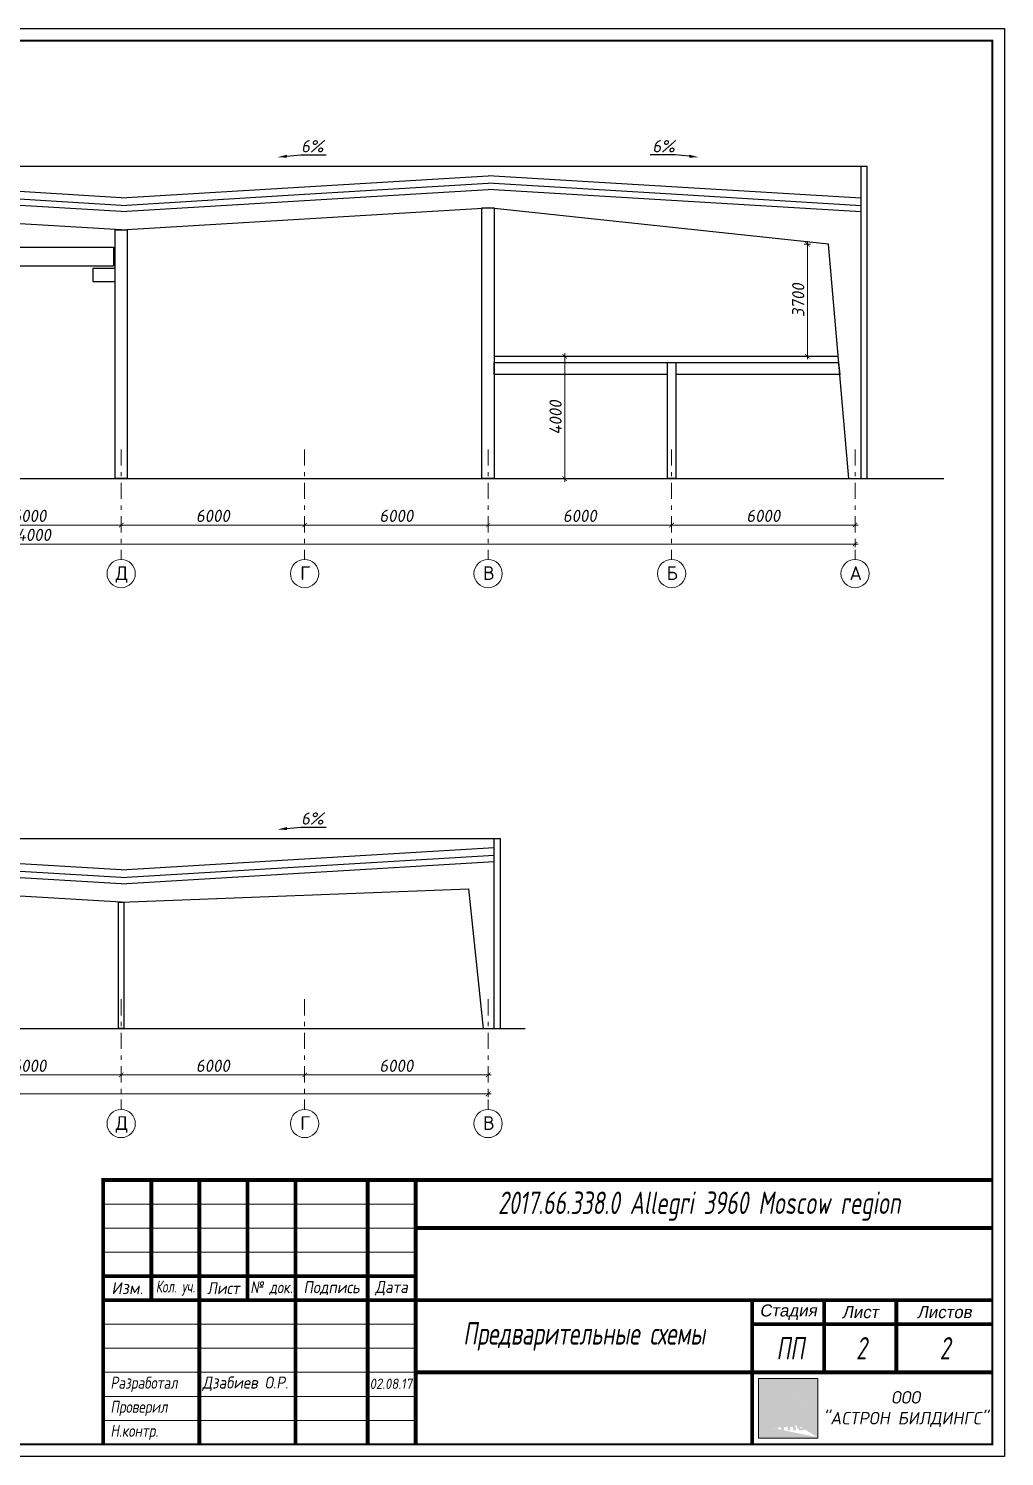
# Model space of a CAD drawing. Header units: millimetres. Extents: x -2648 to 2168491, y -277796 to 297800.
# Drawn here: x 42605 to 74519, y -277796 to -231113 of the extents above; entities that cross this region are included whole.
import ezdxf
from ezdxf import colors
from ezdxf.entities.mleader import LeaderData, LeaderLine
from ezdxf.enums import TextEntityAlignment as Align
from ezdxf.math import Vec2, Vec3

# ---------------------------------------------------------------- set-up
doc = ezdxf.new("R2010")
doc.units = ezdxf.units.MM
doc.linetypes.add('Штрихштриховая', pattern=[1093.611073, 529.166651, -211.666656, 141.111112, -211.666656])
doc.layers.get('0').update_dxf_attribs({"lineweight": 0})
doc.layers.get('Defpoints').update_dxf_attribs({"color": 252})
doc.layers.add('Axes', color=1, linetype='Continuous')
doc.layers.add('Dimension', color=162, linetype='Continuous', lineweight=25)
doc.layers.add('я_12', color=1, linetype='Continuous', lineweight=20)
doc.styles.add('Лена', font='isocpeur.ttf', dxfattribs={"oblique": 10})
doc.dimstyles.new('S-100', dxfattribs={"dimscale": 100, "dimtxt": 1, "dimasz": 1.5, "dimexe": 1, "dimexo": 1, "dimgap": 1, "dimtad": 1, "dimdec": 0, "dimzin": 0, "dimdsep": 46, "dimtxsty": 'Лена', "dimblk": 'ARCHTICK', "dimcen": 2, "dimdle": 1, "dimclrd": 256, "dimclre": 256, "dimclrt": 256, "dimadec": 0, "dimazin": 0, "dimtfac": 1, "dimtdec": 0, "dimtmove": 1, "dimatfit": 2, "dimfxl": 1, "dimtolj": 1, "dimtzin": 0, "dimlwd": 20, "dimlwe": 20, "dimarcsym": 0})

# ---------------------------------------------------------------- blocks, each defined once
blk = doc.blocks.new('_ArchTick')
at = {"color": 0, "linetype": 'ByBlock', "const_width": 0.15}
blk.add_lwpolyline([(-0.5, -0.5), (0.5, 0.5)], dxfattribs=at)
blk = doc.blocks.new('*D285')
at = {"layer": 'Defpoints', "color": 0, "lineweight": -2, "ltscale": 100, "transparency": 16777216}
for p in [(63634, -247166), (69634, -246976), (69634, -247345)]:
    blk.add_point(p, dxfattribs=at)
at = {"layer": 'Dimension', "lineweight": 20, "ltscale": 100, "transparency": 16777216}
for p, q in [((63534, -247345), (69734, -247345)), ((63634, -247266), (63634, -247445)), ((69634, -247245), (69634, -247445))]:
    blk.add_line(p, q, dxfattribs=at)
at = {"layer": 'Dimension', "lineweight": 20, "ltscale": 100, "transparency": 16777216, "xscale": 150, "yscale": 150, "zscale": 150, "rotation": 180}
blk.add_blockref('_ArchTick', (63634, -247345), dxfattribs=at)
at = {"layer": 'Dimension', "lineweight": 20, "ltscale": 100, "transparency": 16777216, "xscale": 150, "yscale": 150, "zscale": 150}
blk.add_blockref('_ArchTick', (69634, -247345), dxfattribs=at)
at = {"layer": 'Dimension', "lineweight": -2, "ltscale": 100, "transparency": 16777216, "insert": (66634, -247045), "char_height": 400, "attachment_point": 5, "style": 'Лена'}
blk.add_mtext('\\A1;6000', dxfattribs=at)
blk = doc.blocks.new('*D286')
at = {"layer": 'Defpoints', "color": 0, "lineweight": -2, "ltscale": 100, "transparency": 16777216}
for p in [(15634, -247788), (69634, -247597), (69634, -247966)]:
    blk.add_point(p, dxfattribs=at)
at = {"layer": 'Dimension', "lineweight": 20, "ltscale": 100, "transparency": 16777216}
for p, q in [((15634, -247888), (15634, -248066)), ((69634, -247866), (69634, -248066)), ((15534, -247966), (69734, -247966))]:
    blk.add_line(p, q, dxfattribs=at)
at = {"layer": 'Dimension', "lineweight": 20, "ltscale": 100, "transparency": 16777216, "xscale": 150, "yscale": 150, "zscale": 150, "rotation": 180}
blk.add_blockref('_ArchTick', (15634, -247966), dxfattribs=at)
at = {"layer": 'Dimension', "lineweight": 20, "ltscale": 100, "transparency": 16777216, "xscale": 150, "yscale": 150, "zscale": 150}
blk.add_blockref('_ArchTick', (69634, -247966), dxfattribs=at)
at = {"layer": 'Dimension', "lineweight": -2, "ltscale": 100, "transparency": 16777216, "insert": (42634, -247666), "char_height": 400, "attachment_point": 5, "style": 'Лена'}
blk.add_mtext('\\A1;54000', dxfattribs=at)
blk = doc.blocks.new('*D287')
at = {"layer": 'Defpoints', "color": 0, "lineweight": -2, "ltscale": 100, "transparency": 16777216}
for p in [(57634, -247166), (63634, -246976), (63634, -247345)]:
    blk.add_point(p, dxfattribs=at)
at = {"layer": 'Dimension', "lineweight": 20, "ltscale": 100, "transparency": 16777216}
for p, q in [((57534, -247345), (63734, -247345)), ((57634, -247266), (57634, -247445)), ((63634, -247245), (63634, -247445))]:
    blk.add_line(p, q, dxfattribs=at)
at = {"layer": 'Dimension', "lineweight": 20, "ltscale": 100, "transparency": 16777216, "xscale": 150, "yscale": 150, "zscale": 150, "rotation": 180}
blk.add_blockref('_ArchTick', (57634, -247345), dxfattribs=at)
at = {"layer": 'Dimension', "lineweight": 20, "ltscale": 100, "transparency": 16777216, "xscale": 150, "yscale": 150, "zscale": 150}
blk.add_blockref('_ArchTick', (63634, -247345), dxfattribs=at)
at = {"layer": 'Dimension', "lineweight": -2, "ltscale": 100, "transparency": 16777216, "insert": (60634, -247045), "char_height": 400, "attachment_point": 5, "style": 'Лена'}
blk.add_mtext('\\A1;6000', dxfattribs=at)
blk = doc.blocks.new('*D288')
at = {"layer": 'Defpoints', "color": 0, "lineweight": -2, "ltscale": 100, "transparency": 16777216}
for p in [(51634, -247166), (57634, -246976), (57634, -247345)]:
    blk.add_point(p, dxfattribs=at)
at = {"layer": 'Dimension', "lineweight": 20, "ltscale": 100, "transparency": 16777216}
for p, q in [((51534, -247345), (57734, -247345)), ((51634, -247266), (51634, -247445)), ((57634, -247245), (57634, -247445))]:
    blk.add_line(p, q, dxfattribs=at)
at = {"layer": 'Dimension', "lineweight": 20, "ltscale": 100, "transparency": 16777216, "xscale": 150, "yscale": 150, "zscale": 150, "rotation": 180}
blk.add_blockref('_ArchTick', (51634, -247345), dxfattribs=at)
at = {"layer": 'Dimension', "lineweight": 20, "ltscale": 100, "transparency": 16777216, "xscale": 150, "yscale": 150, "zscale": 150}
blk.add_blockref('_ArchTick', (57634, -247345), dxfattribs=at)
at = {"layer": 'Dimension', "lineweight": -2, "ltscale": 100, "transparency": 16777216, "insert": (54634, -247045), "char_height": 400, "attachment_point": 5, "style": 'Лена'}
blk.add_mtext('\\A1;6000', dxfattribs=at)
blk = doc.blocks.new('*D289')
at = {"layer": 'Defpoints', "color": 0, "lineweight": -2, "ltscale": 100, "transparency": 16777216}
for p in [(45634, -247166), (51634, -246976), (51634, -247345)]:
    blk.add_point(p, dxfattribs=at)
at = {"layer": 'Dimension', "lineweight": 20, "ltscale": 100, "transparency": 16777216}
for p, q in [((45534, -247345), (51734, -247345)), ((45634, -247266), (45634, -247445)), ((51634, -247245), (51634, -247445))]:
    blk.add_line(p, q, dxfattribs=at)
at = {"layer": 'Dimension', "lineweight": 20, "ltscale": 100, "transparency": 16777216, "xscale": 150, "yscale": 150, "zscale": 150, "rotation": 180}
blk.add_blockref('_ArchTick', (45634, -247345), dxfattribs=at)
at = {"layer": 'Dimension', "lineweight": 20, "ltscale": 100, "transparency": 16777216, "xscale": 150, "yscale": 150, "zscale": 150}
blk.add_blockref('_ArchTick', (51634, -247345), dxfattribs=at)
at = {"layer": 'Dimension', "lineweight": -2, "ltscale": 100, "transparency": 16777216, "insert": (48634, -247045), "char_height": 400, "attachment_point": 5, "style": 'Лена'}
blk.add_mtext('\\A1;6000', dxfattribs=at)
blk = doc.blocks.new('*D290')
at = {"layer": 'Defpoints', "color": 0, "lineweight": -2, "ltscale": 100, "transparency": 16777216}
for p in [(39634, -247166), (45634, -246976), (45634, -247345)]:
    blk.add_point(p, dxfattribs=at)
at = {"layer": 'Dimension', "lineweight": 20, "ltscale": 100, "transparency": 16777216}
for p, q in [((39534, -247345), (45734, -247345)), ((39634, -247266), (39634, -247445)), ((45634, -247245), (45634, -247445))]:
    blk.add_line(p, q, dxfattribs=at)
at = {"layer": 'Dimension', "lineweight": 20, "ltscale": 100, "transparency": 16777216, "xscale": 150, "yscale": 150, "zscale": 150, "rotation": 180}
blk.add_blockref('_ArchTick', (39634, -247345), dxfattribs=at)
at = {"layer": 'Dimension', "lineweight": 20, "ltscale": 100, "transparency": 16777216, "xscale": 150, "yscale": 150, "zscale": 150}
blk.add_blockref('_ArchTick', (45634, -247345), dxfattribs=at)
at = {"layer": 'Dimension', "lineweight": -2, "ltscale": 100, "transparency": 16777216, "insert": (42634, -247045), "char_height": 400, "attachment_point": 5, "style": 'Лена'}
blk.add_mtext('\\A1;6000', dxfattribs=at)
blk = doc.blocks.new('*D306')
at = {"layer": 'Defpoints', "color": 0, "lineweight": -2, "ltscale": 100, "transparency": 16777216}
for p in [(60519, -241827), (60140, -245827), (60519, -245827)]:
    blk.add_point(p, dxfattribs=at)
at = {"layer": 'Dimension', "lineweight": 20, "ltscale": 100, "transparency": 16777216}
for p, q in [((60140, -241727), (60140, -245927)), ((60240, -241827), (60040, -241827)), ((60240, -245827), (60040, -245827))]:
    blk.add_line(p, q, dxfattribs=at)
at = {"layer": 'Dimension', "lineweight": 20, "ltscale": 100, "transparency": 16777216, "xscale": 150, "yscale": 150, "zscale": 150}
for p, rotation in [((60140, -241827), 90), ((60140, -245827), 270)]:
    blk.add_blockref('_ArchTick', p, dxfattribs=dict(at, rotation=rotation))
at = {"layer": 'Dimension', "lineweight": -2, "ltscale": 100, "transparency": 16777216, "insert": (59840, -243827), "char_height": 400, "attachment_point": 5, "rotation": 90, "style": 'Лена'}
blk.add_mtext('\\A1;4000', dxfattribs=at)
blk = doc.blocks.new('*D307')
at = {"layer": 'Defpoints', "color": 0, "lineweight": -2, "ltscale": 100, "transparency": 16777216}
for p in [(68769, -238160), (68075, -241827), (68769, -241827)]:
    blk.add_point(p, dxfattribs=at)
at = {"layer": 'Dimension', "lineweight": 20, "ltscale": 100, "transparency": 16777216}
for p, q in [((68075, -238060), (68075, -241927)), ((68175, -238160), (67975, -238160)), ((68175, -241827), (67975, -241827))]:
    blk.add_line(p, q, dxfattribs=at)
at = {"layer": 'Dimension', "lineweight": 20, "ltscale": 100, "transparency": 16777216, "xscale": 150, "yscale": 150, "zscale": 150}
for p, rotation in [((68075, -238160), 90), ((68075, -241827), 270)]:
    blk.add_blockref('_ArchTick', p, dxfattribs=dict(at, rotation=rotation))
at = {"layer": 'Dimension', "lineweight": -2, "ltscale": 100, "transparency": 16777216, "insert": (67775, -239994), "char_height": 400, "attachment_point": 5, "rotation": 90, "style": 'Лена'}
blk.add_mtext('\\A1;3700', dxfattribs=at)
blk = doc.blocks.new('*D308')
at = {"layer": 'Defpoints', "color": 0, "lineweight": -2, "ltscale": 100, "transparency": 16777216}
for p in [(57634, -265577), (15634, -265768), (57634, -265946)]:
    blk.add_point(p, dxfattribs=at)
at = {"layer": 'Dimension', "lineweight": 20, "ltscale": 100, "transparency": 16777216}
for p, q in [((15534, -265946), (57734, -265946)), ((15634, -265868), (15634, -266046)), ((57634, -265846), (57634, -266046))]:
    blk.add_line(p, q, dxfattribs=at)
at = {"layer": 'Dimension', "lineweight": 20, "ltscale": 100, "transparency": 16777216, "xscale": 150, "yscale": 150, "zscale": 150, "rotation": 180}
blk.add_blockref('_ArchTick', (15634, -265946), dxfattribs=at)
at = {"layer": 'Dimension', "lineweight": 20, "ltscale": 100, "transparency": 16777216, "xscale": 150, "yscale": 150, "zscale": 150}
blk.add_blockref('_ArchTick', (57634, -265946), dxfattribs=at)
at = {"layer": 'Dimension', "lineweight": -2, "ltscale": 100, "transparency": 16777216, "insert": (36634, -265646), "char_height": 400, "attachment_point": 5, "style": 'Лена'}
blk.add_mtext('\\A1;42000', dxfattribs=at)
blk = doc.blocks.new('*D309')
at = {"layer": 'Defpoints', "color": 0, "lineweight": -2, "ltscale": 100, "transparency": 16777216}
for p in [(51634, -265146), (57634, -264956), (57634, -265324)]:
    blk.add_point(p, dxfattribs=at)
at = {"layer": 'Dimension', "lineweight": 20, "ltscale": 100, "transparency": 16777216}
for p, q in [((51534, -265324), (57734, -265324)), ((51634, -265246), (51634, -265424)), ((57634, -265224), (57634, -265424))]:
    blk.add_line(p, q, dxfattribs=at)
at = {"layer": 'Dimension', "lineweight": 20, "ltscale": 100, "transparency": 16777216, "xscale": 150, "yscale": 150, "zscale": 150, "rotation": 180}
blk.add_blockref('_ArchTick', (51634, -265324), dxfattribs=at)
at = {"layer": 'Dimension', "lineweight": 20, "ltscale": 100, "transparency": 16777216, "xscale": 150, "yscale": 150, "zscale": 150}
blk.add_blockref('_ArchTick', (57634, -265324), dxfattribs=at)
at = {"layer": 'Dimension', "lineweight": -2, "ltscale": 100, "transparency": 16777216, "insert": (54634, -265024), "char_height": 400, "attachment_point": 5, "style": 'Лена'}
blk.add_mtext('\\A1;6000', dxfattribs=at)
blk = doc.blocks.new('*D310')
at = {"layer": 'Defpoints', "color": 0, "lineweight": -2, "ltscale": 100, "transparency": 16777216}
for p in [(45634, -265146), (51634, -264956), (51634, -265324)]:
    blk.add_point(p, dxfattribs=at)
at = {"layer": 'Dimension', "lineweight": 20, "ltscale": 100, "transparency": 16777216}
for p, q in [((45534, -265324), (51734, -265324)), ((45634, -265246), (45634, -265424)), ((51634, -265224), (51634, -265424))]:
    blk.add_line(p, q, dxfattribs=at)
at = {"layer": 'Dimension', "lineweight": 20, "ltscale": 100, "transparency": 16777216, "xscale": 150, "yscale": 150, "zscale": 150, "rotation": 180}
blk.add_blockref('_ArchTick', (45634, -265324), dxfattribs=at)
at = {"layer": 'Dimension', "lineweight": 20, "ltscale": 100, "transparency": 16777216, "xscale": 150, "yscale": 150, "zscale": 150}
blk.add_blockref('_ArchTick', (51634, -265324), dxfattribs=at)
at = {"layer": 'Dimension', "lineweight": -2, "ltscale": 100, "transparency": 16777216, "insert": (48634, -265024), "char_height": 400, "attachment_point": 5, "style": 'Лена'}
blk.add_mtext('\\A1;6000', dxfattribs=at)
blk = doc.blocks.new('*D311')
at = {"layer": 'Defpoints', "color": 0, "lineweight": -2, "ltscale": 100, "transparency": 16777216}
for p in [(39634, -265146), (45634, -264956), (45634, -265324)]:
    blk.add_point(p, dxfattribs=at)
at = {"layer": 'Dimension', "lineweight": 20, "ltscale": 100, "transparency": 16777216}
for p, q in [((39534, -265324), (45734, -265324)), ((39634, -265246), (39634, -265424)), ((45634, -265224), (45634, -265424))]:
    blk.add_line(p, q, dxfattribs=at)
at = {"layer": 'Dimension', "lineweight": 20, "ltscale": 100, "transparency": 16777216, "xscale": 150, "yscale": 150, "zscale": 150, "rotation": 180}
blk.add_blockref('_ArchTick', (39634, -265324), dxfattribs=at)
at = {"layer": 'Dimension', "lineweight": 20, "ltscale": 100, "transparency": 16777216, "xscale": 150, "yscale": 150, "zscale": 150}
blk.add_blockref('_ArchTick', (45634, -265324), dxfattribs=at)
at = {"layer": 'Dimension', "lineweight": -2, "ltscale": 100, "transparency": 16777216, "insert": (42634, -265024), "char_height": 400, "attachment_point": 5, "style": 'Лена'}
blk.add_mtext('\\A1;6000', dxfattribs=at)
blk = doc.blocks.new('ASTRON_Stamp')
h = blk.add_hatch(color=150)
h.paths.add_polyline_path([(9.94, 4.84), (10.26, 4.88), (10.58, 4.84), (10.85, 4.7), (11.05, 4.49), (11.18, 4.22), (11.22, 3.89), (11.18, 3.57), (11.05, 3.29), (10.85, 3.08), (10.58, 2.95), (10.26, 2.9), (9.94, 2.95), (9.68, 3.08), (9.47, 3.29), (9.35, 3.56), (9.3, 3.89), (9.35, 4.22), (9.47, 4.49), (9.68, 4.7)], flags=16)
h.paths.add_polyline_path([(4.57, 4.88), (4.34, 4.86), (4.13, 4.79), (3.96, 4.67), (3.85, 4.49), (3.81, 4.26), (3.84, 4.06), (3.95, 3.92), (4.09, 3.83), (4.27, 3.76), (4.62, 3.66), (4.73, 3.62), (4.81, 3.58), (4.85, 3.54), (4.86, 3.49), (4.84, 3.42), (4.8, 3.37), (4.74, 3.34), (4.68, 3.33), (4.62, 3.32), (4.55, 3.32), (4.48, 3.34), (4.42, 3.36), (4.37, 3.4), (4.34, 3.46), (4.33, 3.48), (4.32, 3.53), (4.32, 3.55), (4.32, 3.58), (3.73, 3.58), (3.8, 3.28), (3.97, 3.08), (4.18, 2.96), (4.4, 2.91), (4.57, 2.9), (4.82, 2.92), (5.06, 2.99), (5.26, 3.11), (5.39, 3.3), (5.44, 3.55), (5.41, 3.74), (5.33, 3.87), (5.21, 3.98), (5.07, 4.05), (4.91, 4.1), (4.6, 4.18), (4.48, 4.22), (4.39, 4.27), (4.36, 4.34), (4.37, 4.39), (4.41, 4.43), (4.46, 4.45), (4.52, 4.46), (4.57, 4.47), (4.6, 4.46), (4.64, 4.46), (4.68, 4.45), (4.71, 4.44), (4.74, 4.42), (4.77, 4.4), (4.79, 4.37), (4.8, 4.34), (4.81, 4.31), (4.81, 4.27), (5.36, 4.27), (5.31, 4.51), (5.19, 4.68), (5.02, 4.8), (4.81, 4.86)], flags=16)
h.paths.add_polyline_path([(1.3, 1.3), (1.3, 13.7), (13.7, 13.7), (13.7, 1.3)])
h.paths.add_polyline_path([(12.61, 2.94), (13.18, 2.94), (13.18, 4.84), (12.63, 4.84), (12.63, 3.81), (12.07, 4.84), (11.47, 4.84), (11.47, 2.94), (12.02, 2.94), (12.02, 3.99)], flags=16)
h.paths.add_polyline_path([(10.17, 4.4), (10.26, 4.41), (10.36, 4.4), (10.46, 4.35), (10.55, 4.26), (10.62, 4.11), (10.64, 3.89), (10.62, 3.68), (10.55, 3.53), (10.46, 3.43), (10.36, 3.39), (10.26, 3.37), (10.17, 3.39), (10.07, 3.43), (9.98, 3.53), (9.91, 3.68), (9.89, 3.89), (9.91, 4.11), (9.98, 4.26), (10.07, 4.35)], flags=0)
h.paths.add_polyline_path([(8.28, 4.01), (7.98, 4.01), (7.98, 4.39), (8.25, 4.39), (8.37, 4.38), (8.45, 4.35), (8.5, 4.31), (8.53, 4.26), (8.54, 4.2), (8.52, 4.11), (8.48, 4.06), (8.42, 4.03), (8.35, 4.01)], flags=0)
h.paths.add_polyline_path([(9.18, 2.94), (9.15, 3.01), (9.14, 3.1), (9.13, 3.19), (9.12, 3.35), (9.1, 3.48), (9.06, 3.6), (9, 3.7), (8.93, 3.77), (8.84, 3.82), (8.94, 3.88), (9.02, 3.96), (9.08, 4.07), (9.11, 4.18), (9.12, 4.3), (9.09, 4.49), (9, 4.64), (8.86, 4.75), (8.69, 4.82), (8.5, 4.84), (7.39, 4.84), (7.39, 2.94), (7.98, 2.94), (7.98, 3.6), (8.29, 3.6), (8.4, 3.58), (8.47, 3.53), (8.52, 3.44), (8.54, 3.34), (8.56, 3.12), (8.58, 3), (8.6, 2.94)], flags=16)
h.paths.add_polyline_path([(5.53, 4.35), (5.53, 4.84), (7.18, 4.84), (7.18, 4.35), (6.65, 4.35), (6.65, 2.94), (6.06, 2.94), (6.06, 4.35)], flags=16)
h.paths.add_polyline_path([(2.92, 3.62), (2.75, 4.21), (2.56, 3.62)], flags=0)
h.paths.add_polyline_path([(1.77, 2.94), (2.35, 2.94), (2.44, 3.21), (3.04, 3.21), (3.12, 2.94), (3.72, 2.94), (3.03, 4.84), (2.46, 4.84)], flags=16)
h.paths.add_polyline_path([(7.47, 12.14), (13.18, 5.31), (10.93, 5.31), (10.93, 7.99), (7.47, 9.21), (4.01, 7.99), (4.01, 5.31), (1.77, 5.31)], flags=16)
edge = h.paths.add_edge_path(flags=16)
edge.add_line((10.07, 3.43), (10.02, 3.49))
edge.add_line((8.51, 4.3), (8.48, 4.33))
edge.add_line((8.87, 3.8), (8.85, 3.83))
edge.add_line((4.39, 3.39), (4.37, 3.41))
edge.add_line((13.41, 1.52), (13.47, 1.58))
edge.add_line((10.45, 3.43), (10.55, 3.53))
edge.add_line((8.84, 3.82), (8.86, 3.83))
at = {"layer": 'Defpoints'}
h = blk.add_hatch(color=255, dxfattribs=at)
h.paths.add_polyline_path([(7.47, 12.14), (4.01, 7.99), (4.01, 7.99), (7.47, 9.21), (10.93, 7.99)])
h.paths.add_polyline_path([(4.01, 5.31), (1.77, 5.31), (4.01, 7.99)])
h.paths.add_polyline_path([(10.93, 7.99), (10.93, 5.31), (13.18, 5.31)])
h.paths.add_polyline_path([(3.03, 4.84), (2.46, 4.84), (1.77, 2.94), (2.35, 2.94), (2.44, 3.21), (3.04, 3.21), (3.12, 2.94), (3.72, 2.94)])
h.paths.add_polyline_path([(2.92, 3.62), (2.56, 3.62), (2.75, 4.21)], flags=16)
h.paths.add_polyline_path([(5.07, 4.05), (4.91, 4.1), (4.6, 4.18), (4.48, 4.22), (4.39, 4.27), (4.36, 4.34), (4.37, 4.39), (4.41, 4.43), (4.46, 4.45), (4.52, 4.46), (4.57, 4.47), (4.6, 4.46), (4.64, 4.46), (4.68, 4.45), (4.71, 4.44), (4.74, 4.42), (4.77, 4.4), (4.79, 4.37), (4.8, 4.34), (4.81, 4.31), (4.81, 4.27), (5.36, 4.27), (5.31, 4.51), (5.19, 4.68), (5.02, 4.8), (4.81, 4.86), (4.57, 4.88), (4.34, 4.86), (4.13, 4.79), (3.96, 4.67), (3.85, 4.49), (3.81, 4.26), (3.84, 4.06), (3.95, 3.92), (4.09, 3.83), (4.27, 3.76), (4.62, 3.66), (4.73, 3.62), (4.81, 3.58), (4.85, 3.54), (4.86, 3.49), (4.84, 3.42), (4.8, 3.37), (4.74, 3.34), (4.68, 3.33), (4.62, 3.32), (4.55, 3.32), (4.48, 3.34), (4.42, 3.36), (4.37, 3.4), (4.33, 3.47), (4.32, 3.54), (4.32, 3.58), (3.73, 3.58), (3.8, 3.28), (3.97, 3.08), (4.18, 2.96), (4.4, 2.91), (4.57, 2.9), (4.82, 2.92), (5.06, 2.99), (5.26, 3.11), (5.39, 3.3), (5.44, 3.55), (5.41, 3.74), (5.33, 3.87), (5.21, 3.98)])
h.paths.add_polyline_path([(6.65, 4.35), (7.18, 4.35), (7.18, 4.84), (5.53, 4.84), (5.53, 4.35), (6.06, 4.35), (6.06, 2.94), (6.65, 2.94)])
h.paths.add_polyline_path([(9.12, 4.3), (9.09, 4.49), (9, 4.64), (8.86, 4.75), (8.69, 4.82), (8.5, 4.84), (7.39, 4.84), (7.39, 2.94), (7.98, 2.94), (7.98, 3.6), (8.29, 3.6), (8.4, 3.58), (8.47, 3.53), (8.52, 3.44), (8.54, 3.34), (8.56, 3.12), (8.58, 3), (8.6, 2.94), (9.18, 2.94), (9.15, 3.01), (9.14, 3.1), (9.13, 3.19), (9.12, 3.35), (9.1, 3.48), (9.06, 3.6), (9, 3.7), (8.93, 3.77), (8.84, 3.82), (8.94, 3.88), (9.02, 3.96), (9.08, 4.07), (9.11, 4.18)])
h.paths.add_polyline_path([(8.54, 4.2), (8.52, 4.11), (8.48, 4.06), (8.42, 4.03), (8.35, 4.01), (8.28, 4.01), (7.98, 4.01), (7.98, 4.39), (8.25, 4.39), (8.37, 4.38), (8.45, 4.35), (8.5, 4.31), (8.53, 4.26)], flags=16)
h.paths.add_polyline_path([(11.18, 4.22), (11.05, 4.49), (10.85, 4.7), (10.58, 4.84), (10.26, 4.88), (9.94, 4.84), (9.68, 4.7), (9.47, 4.49), (9.35, 4.22), (9.3, 3.89), (9.35, 3.56), (9.47, 3.29), (9.68, 3.08), (9.94, 2.95), (10.26, 2.9), (10.58, 2.95), (10.85, 3.08), (11.05, 3.29), (11.18, 3.57), (11.22, 3.89)])
h.paths.add_polyline_path([(9.91, 4.11), (9.98, 4.26), (10.07, 4.35), (10.17, 4.4), (10.26, 4.41), (10.36, 4.4), (10.46, 4.35), (10.55, 4.26), (10.62, 4.11), (10.64, 3.89), (10.62, 3.68), (10.55, 3.53), (10.46, 3.43), (10.36, 3.39), (10.26, 3.37), (10.17, 3.39), (10.07, 3.43), (9.98, 3.53), (9.91, 3.68), (9.89, 3.89)], flags=16)
h.paths.add_polyline_path([(12.07, 4.84), (11.47, 4.84), (11.47, 2.94), (12.02, 2.94), (12.02, 3.99), (12.61, 2.94), (13.18, 2.94), (13.18, 4.84), (12.63, 4.84), (12.63, 3.81)])
at = {"color": 152, "lineweight": 9}
for p, q in [((1.3, 13.7), (1.3, 1.3)), ((13.7, 13.7), (1.3, 13.7)), ((13.7, 13.7), (13.7, 1.3)), ((13.7, 1.3), (1.3, 1.3))]:
    blk.add_line(p, q, dxfattribs=at)
at = {"insert": (31.96, 7.36), "char_height": 2.6, "attachment_point": 5, "style": 'Лена'}
blk.add_mtext_dynamic_manual_height_columns('ООО \\P"АСТРОН БИЛДИНГС"', width=36.2279, gutter_width=85.23, heights=[0], dxfattribs=at)

msp = doc.modelspace()

# ---------------------------------------------------------------- linework, layer by layer
at = {"lineweight": -2, "ltscale": 100}
for p, q in [((15233.9, -235610.6), (70033.9, -235610.6)), ((69833.9, -245827.2), (69833.9, -235610.6)), ((70033.9, -245827.2), (70033.9, -235610.6)), ((45633.9, -236642.6), (36633.9, -236102.6)), ((51633.9, -236282.6), (57633.9, -235922.6)), ((51633.9, -236532.6), (57633.9, -236172.6)), ((63633.9, -236282.6), (57633.9, -235922.6)), ((63633.9, -236532.6), (57633.9, -236172.6)), ((45633.9, -236892.6), (36633.9, -236352.6)), ((45633.9, -237095.6), (36633.9, -236555.6)), ((45633.9, -236642.6), (51633.9, -236282.6)), ((45633.9, -236892.6), (51633.9, -236532.6)), ((51633.9, -236735.6), (57633.9, -236375.6)), ((63633.9, -236735.6), (57633.9, -236375.6)), ((69833.9, -236654.6), (63633.9, -236282.6)), ((69833.9, -236904.6), (63633.9, -236532.6)), ((45633.9, -237095.6), (51633.9, -236735.6)), ((45633.9, -237695.6), (57633.9, -236975.6)), ((68769.3, -238160.5), (57633.9, -236975.6)), ((69833.9, -237107.6), (63633.9, -236735.6)), ((45633.9, -237695.6), (36633.9, -237155.6)), ((69433.9, -245827.2), (68769.3, -238160.5)), ((57833.9, -241827.2), (69095.2, -241827.2)), ((13279.1, -245827.2), (72535.6, -245827.2)), ((15233.9, -257590.5), (58033.9, -257590.5)), ((57833.9, -263807.1), (57833.9, -257590.5)), ((58033.9, -263807.1), (58033.9, -257590.5)), ((45633.9, -258622.5), (36633.9, -258082.5)), ((51633.9, -258262.5), (57833.9, -257890.5)), ((51633.9, -258512.5), (57833.9, -258140.5)), ((45633.9, -258872.5), (36633.9, -258332.5)), ((45633.9, -259075.5), (36633.9, -258535.5)), ((45633.9, -258622.5), (51633.9, -258262.5)), ((45633.9, -258872.5), (51633.9, -258512.5)), ((51633.9, -258715.5), (57833.9, -258343.5)), ((45633.9, -259075.5), (51633.9, -258715.5)), ((45633.9, -259675.5), (36633.9, -259135.5)), ((45633.9, -259675.5), (57007.8, -259237)), ((57477.9, -263807.1), (57007.8, -259237)), ((13279.1, -263807.1), (58840.9, -263807.1))]:
    msp.add_line(p, q, dxfattribs=at)
for p, q in [((46619.3, -268758.2), (46619.3, -272687.8)), ((48191.1, -268758.2), (48191.1, -277403.3)), ((49763, -268758.2), (49763, -272687.8)), ((51334.8, -268758.2), (51334.8, -277403.3)), ((53692.5, -268758.2), (53692.5, -277403.3)), ((55264.3, -268758.2), (55264.3, -277403.3)), ((45047.5, -269544.2), (55264.3, -269544.2)), ((45047.5, -270330.1), (55264.3, -270330.1)), ((55264.3, -270330.1), (74126.3, -270330.1)), ((45047.5, -271116), (55264.3, -271116)), ((45047.5, -271901.9), (55264.3, -271901.9)), ((45047.5, -272687.8), (55264.3, -272687.8)), ((55264.3, -272687.8), (66267.1, -272687.8)), ((66267.1, -272687.8), (74126.3, -272687.8)), ((66267.1, -272687.8), (66267.1, -277403.3)), ((68624.9, -272687.8), (68624.9, -275045.6)), ((70982.6, -272687.8), (70982.6, -275045.6)), ((45047.5, -273473.7), (55264.3, -273473.7)), ((66267.1, -273473.7), (74126.3, -273473.7)), ((45047.5, -274259.6), (55264.3, -274259.6)), ((45047.5, -275045.6), (55264.3, -275045.6)), ((55264.3, -275045.6), (74126.3, -275045.6)), ((45047.5, -275831.5), (55264.3, -275831.5)), ((45047.5, -276617.4), (55264.3, -276617.4))]:
    msp.add_line(p, q)
at = {"ltscale": 100, "const_width": 62.9}
msp.add_lwpolyline([(10074.3, -231505.9), (74126.3, -231505.9), (74126.3, -277403.3), (10074.3, -277403.3)], close=True, dxfattribs=at)
at = {"lineweight": -2, "ltscale": 100}
for points in [[(57433.9, -236975.6), (57833.9, -236975.6), (57833.9, -245827.2), (57433.9, -245827.2)], [(45433.9, -237695.6), (45833.9, -237695.6), (45833.9, -245827.2), (45433.9, -245827.2)], [(27981.8, -238257.9), (45378.1, -238257.9), (45378.1, -238886.8), (27981.8, -238886.8)], [(45433.9, -238957.3), (44704.3, -238957.3), (44704.3, -239386.5), (45433.9, -239386.5)], [(63500.5, -242027.2), (63767.4, -242027.2), (63767.4, -245827.2), (63500.5, -245827.2)], [(45550.6, -259675.5), (45717.3, -259675.5), (45717.3, -263807.1), (45550.6, -263807.1)]]:
    msp.add_lwpolyline(points, close=True, dxfattribs=at)
msp.add_lwpolyline([(63500.5, -242427.2), (57833.9, -242427.2), (57833.9, -242027.2), (69095.2, -242027.2), (69130.8, -242427.2), (63767.4, -242427.2)], dxfattribs=at)
at = {"ltscale": 100, "const_width": 125.7}
for points in [[(45047.5, -277403.3), (45047.5, -268758.2), (74126.3, -268758.2)], [(46619.3, -268758.2), (46619.3, -272687.8)], [(48191.1, -268758.2), (48191.1, -277403.3)], [(49763, -268758.2), (49763, -272687.8)], [(51334.8, -268758.2), (51334.8, -277403.3)], [(53692.5, -268758.2), (53692.5, -277403.3)], [(55264.3, -268758.2), (55264.3, -277403.3)], [(55264.3, -270330.1), (74126.3, -270330.1)], [(55264.3, -271901.9), (45047.5, -271901.9)], [(45047.5, -272687.8), (55264.3, -272687.8)], [(55264.3, -272687.8), (74126.3, -272687.8)], [(66267.1, -272687.8), (66267.1, -277403.3)], [(68624.9, -272687.8), (68624.9, -275045.6)], [(70982.6, -272687.8), (70982.6, -275045.6)], [(66267.1, -273473.7), (74126.3, -273473.7)], [(55242.4, -275045.6), (74126.3, -275045.6)]]:
    msp.add_lwpolyline(points, dxfattribs=at)
msp.add_lwpolyline([(45047.5, -268758.2), (74126.3, -268758.2), (74126.3, -277403.3), (45047.5, -277403.3)], close=True)
at = {"layer": 'Defpoints'}
msp.add_lwpolyline([(8502.5, -231113), (74519.2, -231113), (74519.2, -277796.3), (8502.5, -277796.3)], close=True, dxfattribs=at)
at = {"layer": 'я_12', "linetype": 'Штрихштриховая'}
for p, q in [((45633.9, -244870.1), (45633.9, -248470.1)), ((51633.9, -244870.1), (51633.9, -248470.1)), ((57633.9, -244870.1), (57633.9, -248470.1)), ((63633.9, -244870.1), (63633.9, -248470.1)), ((69633.9, -244870.1), (69633.9, -248470.1)), ((45633.9, -262850), (45633.9, -266450)), ((51633.9, -262850), (51633.9, -266450)), ((57633.9, -262850), (57633.9, -266450))]:
    msp.add_line(p, q, dxfattribs=at)
at = {"layer": 'я_12', "linetype": 'Continuous', "ltscale": 5}
for centre in [(45633.9, -248932.1), (51633.9, -248932.1), (57633.9, -248932.1), (63633.9, -248932.1), (69633.9, -248932.1), (45633.9, -266912), (51633.9, -266912), (57633.9, -266912)]:
    msp.add_circle(centre, 462, dxfattribs=at)

# ---------------------------------------------------------------- block references
at = {"xscale": 157.1827523975996, "yscale": 157.1827523975996, "zscale": 157.1827523975996}
msp.add_blockref('ASTRON_Stamp', (66267.1, -277403.3), dxfattribs=at)

# ---------------------------------------------------------------- texts
at = {"style": 'Лена'}
for s, insert, char_height, width, attachment_point in [('\\pxi0.6,qc,t5;{\\W0.7;2017.66.338.0 Allegri 3960 Moscow region}', (54774, -269614), 733.52, 19085.162, 4), ('Изм.', (45833.4, -272294.9), 392.96, 1571.828, 5), ('{\\W0.7;Кол. уч.}', (47405.2, -272294.9), 392.957, 1571.828, 5), ('{\\W0.9;Лист}', (48977, -272294.9), 392.957, 1571.828, 5), ('{\\W0.8;№ док.}', (50548.9, -272294.9), 392.957, 1571.828, 5), ('{\\W0.9;Подпись}', (52513.6, -272294.9), 392.957, 2357.741, 5), ('{\\W0.9;Дата}', (54478.4, -272294.9), 392.957, 1571.828, 5), ('{\\fArial|b0|i0|c204|p34;Стадия}', (67446, -273080.8), 392.957, 2357.741, 5), ('{\\fArial|b0|i0|c204|p34;Лист}', (69803.8, -273080.8), 392.957, 2357.741, 5), ('{\\fArial|b0|i0|c204|p34;Листов}', (72554.4, -273080.8), 392.957, 3143.655, 5), ('\\pxi0.6;{\\W0.7;Предварительные схемы}', (56377.1, -273873.3), 733.52, 18006.86, 4), ('\\pxi0.6;{\\W0.7;ПП}', (66619.4, -274260), 733.52, 18006.86, 4), ('\\pxi0.6;{\\W0.7;2}', (69224.7, -274260), 733.52, 18006.86, 4), ('\\pxi0.6;{\\W0.7;2}', (71956.3, -274260), 733.52, 18006.86, 4), ('\\pxi0.6;{\\W0.8;Разработал}', (45047.5, -275438.5), 392.957, 3143.655, 4), ('{\\W0.9;Дзабиев О.Р.}', (48292.6, -275420.5), 392.957, 3143.655, 4), ('{\\W0.9;02.08.17}', (54456.5, -275420.5), 336.336, 1571.828, 5), ('\\pxi0.6;{\\W0.8;Проверил}', (45047.5, -276224.4), 392.957, 3143.655, 4), ('\\pxi0.6;{\\W0.8;Н.контр.}', (45047.5, -277010.3), 392.957, 3143.655, 4)]:
    msp.add_mtext(s, dxfattribs=dict(at, insert=insert, char_height=char_height, width=width, attachment_point=attachment_point))
at = {"layer": 'Axes', "style": 'Лена'}
for s, p in [('Д', (45656.2, -249141.7)), ('Г', (51656.2, -249141.7)), ('В', (57656.2, -249141.7)), ('Б', (63656.2, -249141.7)), ('А', (69656.2, -249141.7)), ('Д', (45656.2, -267121.6)), ('Г', (51656.2, -267121.6)), ('В', (57656.2, -267121.6))]:
    msp.add_text(s, height=450, dxfattribs=at).set_placement(p, align=Align.CENTER)

# ---------------------------------------------------------------- dimensions: what is measured, and where the dimension line sits
at = {"layer": 'Dimension', "color": 1, "lineweight": -2, "ltscale": 100}
dim = msp.add_linear_dim(base=(68075.4, -241827.2), p1=(68769.3, -238160.5), p2=(68769.3, -241827.2), angle=90, text='3700', dimstyle='S-100', override={"dimtxt": 4, "dimtxsty": 'Лена', "dimatfit": 3, "dimfxlon": 1}, dxfattribs=at)
dim.commit()
dim.dimension.update_dxf_attribs({"geometry": '*D307', "text_midpoint": (67775.4, -239993.8)})
for base, p1, p2, angle, picture, middle in [((60139.6, -245827.2), (60519.3, -241827.2), (60519.3, -245827.2), 90, '*D306', (59839.6, -243827.2)), ((45633.9, -247344.5), (39633.9, -247166.5), (45633.9, -246975.7), 180, '*D290', (42633.9, -247044.5)), ((51633.9, -247344.5), (45633.9, -247166.5), (51633.9, -246975.7), 180, '*D289', (48633.9, -247044.5)), ((57633.9, -247344.5), (51633.9, -247166.5), (57633.9, -246975.7), 180, '*D288', (54633.9, -247044.5)), ((63633.9, -247344.5), (57633.9, -247166.5), (63633.9, -246975.7), 180, '*D287', (60633.9, -247044.5)), ((69633.9, -247344.5), (63633.9, -247166.5), (69633.9, -246975.7), 180, '*D285', (66633.9, -247044.5)), ((69633.9, -247965.7), (15633.9, -247787.7), (69633.9, -247596.9), 180, '*D286', (42633.9, -247665.7)), ((45633.9, -265324.4), (39633.9, -265146.4), (45633.9, -264955.6), 180, '*D311', (42633.9, -265024.4)), ((51633.9, -265324.4), (45633.9, -265146.4), (51633.9, -264955.6), 180, '*D310', (48633.9, -265024.4)), ((57633.9, -265324.4), (51633.9, -265146.4), (57633.9, -264955.6), 180, '*D309', (54633.9, -265024.4)), ((57633.9, -265945.6), (15633.9, -265767.6), (57633.9, -265576.8), 180, '*D308', (36633.9, -265645.6))]:
    dim = msp.add_linear_dim(base=base, p1=p1, p2=p2, angle=angle, dimstyle='S-100', override={"dimtxt": 4, "dimtxsty": 'Лена', "dimatfit": 3, "dimfxlon": 1}, dxfattribs=at)
    dim.commit()
    dim.dimension.update_dxf_attribs({"geometry": picture, "text_midpoint": middle})

# ---------------------------------------------------------------- leaders
at = {"lineweight": -2, "ltscale": 100}
ml = msp.add_multileader_mtext('Standard', dxfattribs=at)
ml.set_content('6%', color=256, style='Лена')
ml.set_leader_properties()
ml.build(insert=Vec2(0, 0))
ml.multileader.update_dxf_attribs({"text_left_attachment_type": 6, "text_right_attachment_type": 6, "arrow_head_size": 300})
ctx = ml.context
ctx.base_point, ctx.char_height, ctx.arrow_head_size, ctx.plane_origin = Vec3(51520.5, -235239.6), 400, 300, Vec3(50756.6, -235317.1)
ctx.left_attachment, ctx.right_attachment = 6, 6
notes = []
notes.append((ctx, [(0, (1, 1, 0), (51512.5, -235239.6), (1, 0), 8, [(0, [(50756.6, -235317.1)], 0, [])])]))
ctx.mtext.insert, ctx.mtext.flow_direction = Vec3(51522.5, -234759.6), 5
ml = msp.add_multileader_mtext('Standard', dxfattribs=at)
ml.set_content('6%', color=256, style='Лена')
ml.set_leader_properties()
ml.build(insert=Vec2(0, 0))
ml.multileader.update_dxf_attribs({"text_left_attachment_type": 6, "text_right_attachment_type": 6, "arrow_head_size": 300})
ctx = ml.context
ctx.base_point, ctx.char_height, ctx.arrow_head_size, ctx.plane_origin = Vec3(63103.4, -235239.6), 400, 300, Vec3(64511.3, -235317.1)
ctx.left_attachment, ctx.right_attachment, ctx.text_align_type = 6, 6, 2
notes.append((ctx, [(0, (1, 1, 0), (63755.4, -235239.6), (-1, 0), 8, [(0, [(64511.3, -235317.1)], 0, [])])]))
ctx.mtext.insert, ctx.mtext.alignment, ctx.mtext.flow_direction = Vec3(63745.4, -234759.6), 3, 5
ml = msp.add_multileader_mtext('Standard', dxfattribs=at)
ml.set_content('6%', color=256, style='Лена')
ml.set_leader_properties()
ml.build(insert=Vec2(0, 0))
ml.multileader.update_dxf_attribs({"text_left_attachment_type": 6, "text_right_attachment_type": 6, "arrow_head_size": 300})
ctx = ml.context
ctx.base_point, ctx.char_height, ctx.arrow_head_size, ctx.plane_origin = Vec3(51520.5, -257219.5), 400, 300, Vec3(50756.6, -257297)
ctx.left_attachment, ctx.right_attachment = 6, 6
notes.append((ctx, [(0, (1, 1, 0), (51512.5, -257219.5), (1, 0), 8, [(0, [(50756.6, -257297)], 0, [])])]))
ctx.mtext.insert, ctx.mtext.flow_direction = Vec3(51522.5, -256739.5), 5
for ctx, leaders in notes:
    for number, flags, end, landing, length, lines in leaders:
        leader = LeaderData()
        leader.index, (leader.has_last_leader_line, leader.has_dogleg_vector, leader.attachment_direction) = number, flags
        leader.last_leader_point, leader.dogleg_vector, leader.dogleg_length = Vec3(end), Vec3(landing), length
        for number, points, colour, breaks in lines:
            line = LeaderLine()
            line.index, line.vertices, line.color, line.breaks = number, Vec3.list(points), colors.encode_raw_color(colour), breaks
            leader.lines.append(line)
        ctx.leaders.append(leader)

doc.saveas('drawing.dxf')
